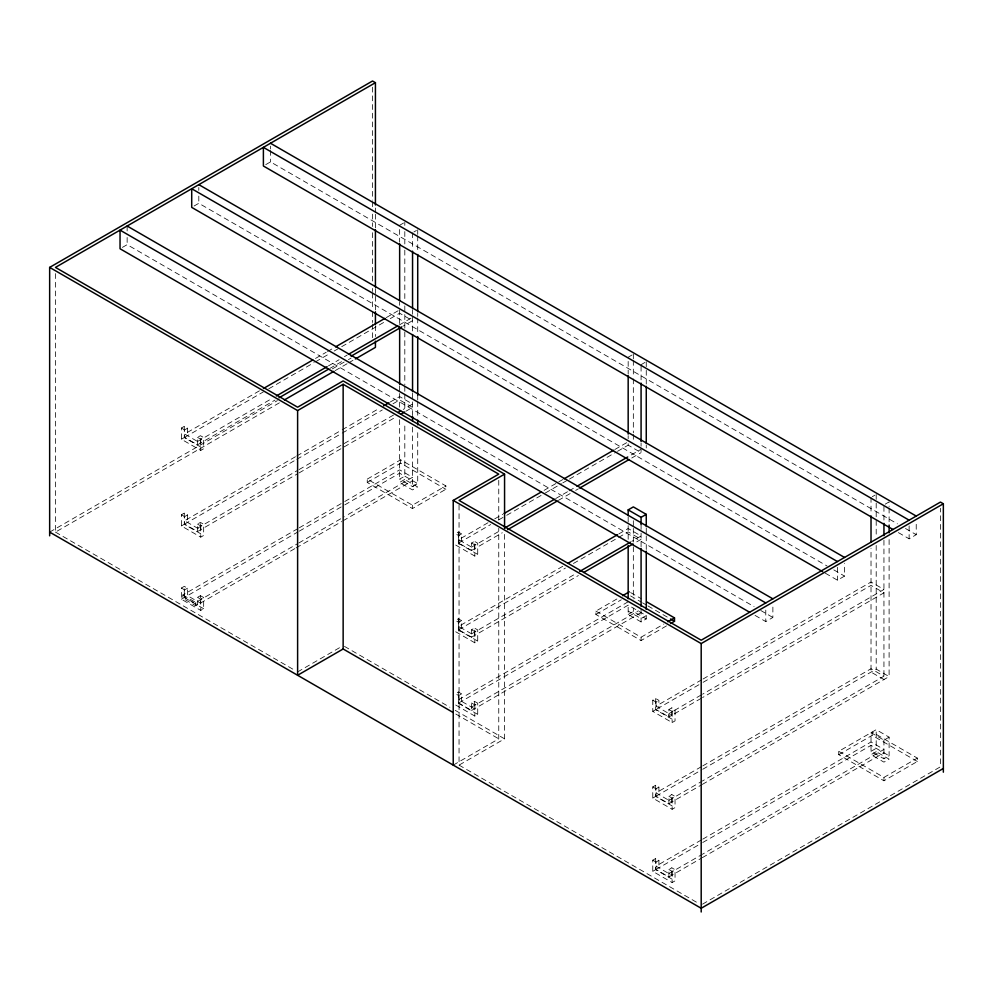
<?xml version="1.0" encoding="UTF-8"?>
<svg xmlns="http://www.w3.org/2000/svg" width="993" height="993" viewBox="0 0 993 993"><rect width="100%" height="100%" fill="white"/><g stroke="black" fill="none" stroke-linecap="round" stroke-linejoin="round"><path stroke-width="0.74" stroke-dasharray="4.96 3.72" d="M122.4 247.394L127.141 244.663L754.084 606.624M194.082 206.01L198.811 203.28L827.095 566.022M265.752 164.627L270.493 161.896L897.436 523.857M403.518 223.04L399.645 225.274L399.645 242.193M413.845 231.99L416.427 230.5M181.384 428.045L184.611 429.919L184.611 437.367L197.52 444.827L197.52 437.367L200.425 435.691L203.664 437.553L203.664 448.737L200.747 450.425L181.384 439.241L181.384 428.045L184.288 426.369L187.516 428.231L187.516 435.691M184.611 429.919L187.516 428.231M259.396 390.832L184.611 434.015L200.425 443.151L200.425 435.691M315.501 358.448L326.176 352.279M327.516 351.51L334.194 347.649M386.289 317.586L398.305 310.635M181.384 439.241L184.288 437.553L203.664 448.737M184.611 437.367L263.406 391.875M268.755 388.797L314.16 362.569M315.501 361.8L328.857 354.091M334.194 351.013L384.949 321.707M390.286 318.616L399.645 313.229L412.554 320.677L403.208 326.076M197.52 437.367L200.747 439.241L203.664 437.553M197.52 441.475L272.318 398.292M328.41 365.908L339.097 359.739M344.434 356.648L347.116 355.109M399.198 325.034L411.214 318.095M197.52 444.827L274.987 400.105M329.75 368.49L341.766 361.551M49.65 532.111L277.395 400.613M332.332 368.899L347.066 360.397M348.406 359.627L351.088 358.076M55.459 273.596L55.459 532.111L280.374 402.252M335.262 370.563L347.314 363.612M348.655 362.83L354.004 359.739M181.384 514.771L184.611 516.633L184.611 524.093L197.52 531.54L197.52 524.093L200.425 522.405L203.664 524.279L203.664 535.463L200.747 537.139L181.384 525.955L181.384 514.771L184.288 513.096L187.516 514.957L187.516 522.417M184.611 516.633L187.516 514.957M295.467 456.73L184.611 520.729L200.425 529.865L200.425 522.405M296.795 455.961L340.872 430.515M342.213 429.746L379.611 408.148M390.286 401.979L399.645 396.592L412.554 404.039L403.208 409.439M181.384 525.955L184.288 524.279L203.664 535.463M184.611 524.093L295.467 460.082M296.795 459.312L340.872 433.867M342.213 433.097L382.28 409.972M392.967 403.803L399.645 399.943L412.554 407.403L405.876 411.251M197.52 524.093L200.747 525.955L203.664 524.279M197.52 528.189L297.689 470.359M299.03 469.59L393.861 414.838M197.52 531.54L297.689 473.711M299.03 472.941L395.189 417.42M367.249 479.11L400.663 459.809L445.869 485.912L445.869 489.264L412.455 508.553L367.249 482.461L367.249 479.11L412.455 505.201L445.869 485.912M181.384 588.03L184.288 586.354L187.516 588.216L187.516 595.676L200.425 603.123L200.425 595.676L197.52 597.352L197.52 604.799L184.611 597.352L184.611 589.892L181.384 588.03L181.384 599.213L200.747 610.397L203.664 608.721L203.664 597.538L200.425 595.676M367.249 482.461L400.663 463.172L445.869 489.264M184.611 589.892L187.516 588.216M294.797 548.645L195.782 605.804L182.861 598.357L182.861 594.993L297.937 528.561M299.278 527.792L343.441 502.297M344.782 501.515L399.645 469.85L412.554 477.298L345.651 515.926M181.384 599.213L297.937 531.913M299.278 531.143L343.441 505.648M344.782 504.878L399.645 473.202L417.718 483.641L417.718 429.46M197.52 597.352L200.747 599.213L203.664 597.538M182.861 594.993L195.782 602.453L297.478 543.742M298.819 542.972L344.31 516.708M296.137 547.875L341.629 521.598M342.97 520.828L412.554 480.662M632.044 354.985L628.172 357.219L628.172 374.138M412.455 486.558L417.619 483.579L412.554 486.62L399.534 479.11L404.809 476.181L404.809 423.552M641.081 364.679L644.966 362.433M461.571 533.899L458.344 532.037L455.439 533.713L458.667 535.575L461.571 533.899L461.571 541.346M488.022 522.728L458.667 539.671L474.48 548.806L474.48 541.346L471.576 543.034L471.576 550.482L458.667 543.034L458.667 535.575M494.7 518.867L502.706 514.25M544.09 490.356L557.433 482.648M558.761 481.878L562.77 479.569M614.828 449.519L628.172 441.811L628.172 445.162L641.081 452.622L641.081 449.27L629.078 456.197M477.72 554.404L458.344 543.221L455.439 544.896L474.803 556.08L477.72 554.404L477.72 543.221L474.48 541.346M458.667 543.034L490.703 524.54M498.709 519.91L505.375 516.062M506.715 515.293L544.09 493.707M545.418 492.938L561.442 483.69M562.77 482.921L568.108 479.842M569.448 479.073L616.156 452.1M617.497 451.331L628.172 445.162M471.576 543.034L474.803 544.896L477.72 543.221M471.576 547.131L500.944 530.175M555.67 498.585L567.673 491.647M569.014 490.877L575.692 487.029M471.576 550.482L502.272 532.757M558.339 500.398L570.342 493.459M575.692 490.381L578.36 488.841M631.747 458.021L641.081 452.622M297.615 671.913L341.803 646.406M461.571 620.613L458.344 618.751L455.439 620.426L458.667 622.288L461.571 620.613L461.571 628.072M562.77 566.283L458.667 626.397L474.48 635.52L474.48 628.072L471.576 629.748L471.576 637.208L458.667 629.748L458.667 622.288M618.825 533.924L628.172 528.524L641.081 535.984L631.747 541.384M477.72 641.118L458.344 629.934L455.439 631.61L474.803 642.794L477.72 641.118L477.72 629.934L474.48 628.072M458.667 629.748L565.439 568.095M573.445 563.478L628.172 531.888L641.081 539.336L634.415 543.196M471.576 629.748L474.803 631.61L477.72 629.934M471.576 633.844L575.692 573.743M471.576 637.208L578.36 575.555M666.477 625.9L641.081 640.559L595.887 614.468L595.887 611.105L618.602 597.985M461.571 693.871L458.344 692.009L455.439 693.685L458.667 695.547L461.571 693.871L461.571 701.331M595.887 614.468L621.283 599.797M628.172 601.783L458.667 699.655L474.48 708.779L474.48 701.331L471.576 703.007L471.576 710.467L458.667 703.007L458.667 695.547M477.72 714.377L458.344 703.193L455.439 704.869L474.803 716.052L477.72 714.377L477.72 703.193L474.48 701.331M458.667 703.007L628.172 605.147L646.257 615.586L646.257 618.937L641.081 621.916L628.172 614.468L628.172 605.147M628.172 614.468L633.335 611.477L646.257 618.937M471.576 703.007L474.803 704.869L477.72 703.193M471.576 707.103L638.412 610.782M471.576 710.467L641.081 612.594M646.257 615.586L641.081 618.565L628.172 611.105M872.313 496.686L874.907 495.197M595.887 611.105L641.081 637.208L663.808 624.088M885.235 504.146L889.107 501.899L889.107 506.542M453.23 765.119L498.759 738.829L498.759 528.313M459.051 505.052L459.051 765.119L504.568 738.829L504.568 532.956M755.028 615.375L765.777 621.581L772.877 617.472L772.877 604.576M825.369 573.222L837.447 580.197L844.546 576.089L844.546 563.192M898.392 532.608L909.129 538.814L916.229 534.706L916.229 521.809M701.232 698.315L668.91 716.983L668.91 709.523L671.814 707.848L675.041 709.71L675.041 720.893L672.137 722.569L652.773 711.385L652.773 700.202L655.678 698.526L658.905 700.388L658.905 707.848M652.773 700.202L656.001 702.063L658.905 700.388M701.753 679.746L656.075 706.122L671.814 715.308L671.814 707.848M703.094 678.976L871.022 582.022L883.944 589.482L702.572 694.194M652.773 711.385L655.678 709.71L675.041 720.893M656.001 702.063L656.001 709.523L701.753 683.11M703.094 682.328L871.022 585.374L883.944 592.833L702.572 697.545M668.91 709.523L672.137 711.385L675.041 709.71M701.232 694.963L668.997 713.582L668.997 716.934L656.001 709.523M652.773 786.928L656.001 788.79L656.001 796.237L668.91 803.697L668.91 796.237L671.814 794.561L675.041 796.423L675.041 807.607L672.137 809.295L652.773 798.111L652.773 786.928L655.678 785.24L658.905 787.114L658.905 794.561M656.001 788.79L658.905 787.114M701.406 766.67L656.001 792.886L671.814 802.021L671.814 794.561M702.746 765.901L871.022 668.736L883.944 676.196L702.299 781.069M652.773 798.111L655.678 796.423L675.041 807.607M656.001 796.237L701.406 770.022M702.746 769.252L876.198 669.108L889.107 676.568L889.107 537.461M668.91 796.237L672.137 798.111L675.041 796.423M668.91 800.346L700.971 781.839M668.91 803.697L700.971 785.19M702.299 784.42L889.107 676.568M917.358 761.482L872.152 735.379L872.152 732.027L917.358 758.118L917.358 761.482L883.944 780.771L838.737 754.68L838.737 751.316L876.198 729.694L889.107 737.154L889.107 755.797L883.944 758.776L871.022 751.316L871.022 732.673L883.944 740.133L889.107 737.154M652.773 860.186L656.001 862.048L656.001 869.496L668.91 876.956L668.91 869.496L671.814 867.82L675.041 869.682L675.041 880.878L672.137 882.554L652.773 871.37L652.773 860.186L655.678 858.498L658.905 860.372L658.905 867.82M838.737 754.68L872.152 735.379M656.001 862.048L658.905 860.372M701.406 839.929L656.001 866.144L671.814 875.28L671.814 867.82M702.746 839.159L871.022 741.994L883.944 749.454L702.299 854.328M652.773 871.37L655.678 869.682L675.041 880.878M656.001 869.496L701.406 843.28M702.746 842.511L871.022 745.358L889.107 755.797M871.022 751.316L876.198 748.337L876.198 729.694M668.91 869.496L672.137 871.37L675.041 869.682M668.91 873.604L700.971 855.097M668.91 876.956L700.971 858.448M702.299 857.679L883.944 752.806M838.737 751.316L883.944 777.42L917.358 758.118M702.535 904.151L940.445 766.795L940.445 508.279M905.492 528.512L916.229 534.706M833.81 569.895L844.546 576.089M760.787 610.496L772.877 617.472M630.629 592.585L641.267 598.717M630.629 595.937L641.267 602.081M642.595 602.85L646.58 605.147M647.908 605.916L669.183 618.192M344.472 646.393L449.866 707.252M455.204 710.33L504.568 738.829M455.824 714.041L498.759 738.829M203.664 608.721L184.288 597.538L184.288 586.354M55.459 532.111L294.933 670.362M459.051 765.119L698.526 903.369M909.129 525.905L909.129 538.814M889.107 508.081L889.107 523.547M883.944 506.43L883.944 521.809M883.944 540.266L883.944 679.547L871.022 672.1L871.022 548.186M883.944 740.133L883.944 758.776M883.944 777.42L883.944 780.771M876.198 494.452L876.198 537.722M876.198 545.455L876.198 669.108M871.022 497.431L871.022 514.349M837.447 567.288L837.447 580.197M765.777 610.112L765.777 621.581M672.137 711.385L672.137 722.569M672.137 798.111L672.137 809.295M672.137 871.37L672.137 882.554M655.678 698.526L655.678 709.71M655.678 785.24L655.678 796.423M655.678 858.498L655.678 869.682M646.257 361.688L646.257 384.8M646.257 444.889L646.257 447.967M646.257 528.164L646.257 534.296M646.257 535.835L646.257 549.638M641.081 366.218L641.081 381.597M641.081 443.114L641.081 446.192M641.081 524.515L641.081 531.677M641.081 533.117L641.081 546.932M641.081 609.243L641.081 621.916M641.081 637.208L641.081 640.559M633.335 354.24L633.335 358.858M633.335 360.397L633.335 377.352M633.335 378.892L633.335 432.811M633.335 434.351L633.335 442.059M633.335 520.704L633.335 526.836M633.335 528.375L633.335 545.244M633.335 546.783L633.335 598.928M633.335 608.126L633.335 611.477M628.172 435.654L628.172 438.732M628.172 517.055L628.172 524.23M628.172 525.657L628.172 539.484M498.759 480.327L498.759 520.568M474.803 544.896L474.803 556.08M474.803 631.61L474.803 642.794M474.803 704.869L474.803 716.052M458.344 532.037L458.344 543.221M458.344 618.751L458.344 629.934M458.344 692.009L458.344 703.193M417.718 229.755L417.718 234.398M417.718 235.937L417.718 252.967M417.718 313.354L417.718 316.444M417.718 317.996L417.718 335.026M417.718 395.4L417.718 400.042M417.718 401.594L417.718 418.624M412.554 232.734L412.554 249.653M412.554 309.63L412.554 314.247M412.554 317.326L412.554 333.027M412.554 393.24L412.554 416.514M412.554 427.151L412.554 486.62M412.455 505.201L412.455 508.553M404.809 222.295L404.809 225.386M404.809 231.58L404.809 243.968M404.809 250.162L404.809 299.7M404.809 305.894L404.809 384.85M404.809 386.389L404.809 392.583M404.809 394.134L404.809 411.164M400.663 459.809L400.663 463.172M399.645 302.182L399.645 305.261M399.645 309.866L399.645 324.028M399.645 385.781L399.645 391.95M399.645 393.501L399.645 407.54M399.645 419.691L399.645 479.172M375.428 208.058L375.428 212.701M375.428 214.252L375.428 228.179M375.428 288.553L375.428 294.747M375.428 296.299L375.428 310.226M375.428 325.704L375.428 336.54M372.524 87.185L372.524 200.189M372.524 201.74L372.524 207.934M372.524 214.128L372.524 226.503M372.524 232.697L372.524 282.235M372.524 288.429L372.524 291.52M372.524 293.072L372.524 310.101M372.524 311.641L372.524 322.477M372.524 324.028L372.524 337.955M270.493 146.12L270.493 149M270.493 150.427L270.493 161.896M200.747 439.241L200.747 450.425M200.747 525.955L200.747 537.139M200.747 599.213L200.747 610.397M198.811 187.503L198.811 190.371M198.811 196.118L198.811 203.28M195.782 602.453L195.782 605.804M184.288 426.369L184.288 437.553M184.288 513.096L184.288 524.279M127.141 226.019L127.141 231.754M127.141 237.488L127.141 244.663M404.697 479.482L399.534 482.461L412.455 489.921L417.619 486.93L404.697 479.482M876.198 751.689L871.022 754.68L883.944 762.127L889.107 759.149L876.198 751.689"/><path stroke-width="1.49" d="M49.65 535.835L49.65 267.402L372.524 81.004L375.428 82.68L375.428 204.968M375.428 82.68L55.459 267.402L297.615 407.204L343.144 380.927L504.568 474.133L504.568 528.313M263.406 388.524L312.82 359.987M335.535 346.88L384.949 318.356M276.327 395.984L327.082 366.678M348.444 354.34L397.858 325.803M278.996 397.796L328.41 369.259M351.112 356.152L401.867 326.846M284.383 399.931L333.921 371.332M355.345 358.969L375.428 347.376L375.428 341.182M49.65 267.402L297.615 410.568L343.144 384.279L498.759 474.133L453.23 500.41L453.23 765.119M383.608 405.839L388.958 402.761M397.858 412.529L400.539 410.978M400.539 414.342L404.536 412.021M504.568 474.133L459.051 500.41L701.195 640.212L940.445 502.086L943.35 503.774L943.35 772.194M504.047 513.48L541.421 491.895M564.111 478.8L613.488 450.288M504.953 527.866L554.33 499.355M577.02 486.26L627.737 456.979M507.622 529.679L556.999 501.167M579.689 488.072L629.078 459.56M453.143 712.49L343.144 648.988L297.615 675.265L297.615 410.568M628.172 515.628L628.172 509.893L633.335 506.902L646.257 514.362L646.257 526.625M628.172 509.893L641.081 517.341L646.257 514.362M568.108 563.205L617.497 534.693M579.689 571.434L630.406 542.153M583.698 572.477L633.075 543.965M622.623 595.676L629.301 591.816M667.817 621.767L674.508 617.907L674.508 621.27L670.498 623.579M453.23 500.41L701.195 643.576L943.35 503.774M943.35 768.47L701.195 908.272L49.65 532.111M270.493 143.253L916.229 516.075M909.129 520.171L263.393 147.361L263.393 166.005L893.017 529.517M198.811 184.636L844.546 557.458M837.447 561.554L191.711 188.744L191.711 207.388L822.676 571.67M127.141 226.019L772.877 598.841M765.777 602.937L120.041 230.128L120.041 248.759L749.665 612.271M646.58 601.795L674.508 617.907M670.511 618.962L674.508 621.27M889.107 525.086L889.107 532.819M883.944 523.348L883.944 535.649M871.022 515.888L871.022 542.029M701.195 643.576L701.195 911.996M646.257 386.339L646.257 443.35M646.257 551.165L646.257 609.441M641.081 383.137L641.081 441.575M641.081 517.341L641.081 524.515M641.081 548.459L641.081 606.202M628.172 375.677L628.172 434.115M628.172 545.567L628.172 598.742M417.718 254.518L417.718 311.802M417.718 336.565L417.718 395.4M417.718 420.163L417.718 424.818M412.554 251.192L412.554 308.103M412.554 334.579L412.554 391.689M412.554 416.514L412.554 421.069M399.645 243.732L399.645 300.643M399.645 327.119L399.645 384.241M375.428 229.731L375.428 287.002M375.428 311.777L375.428 324.152M343.144 384.279L343.144 648.988"/></g></svg>
